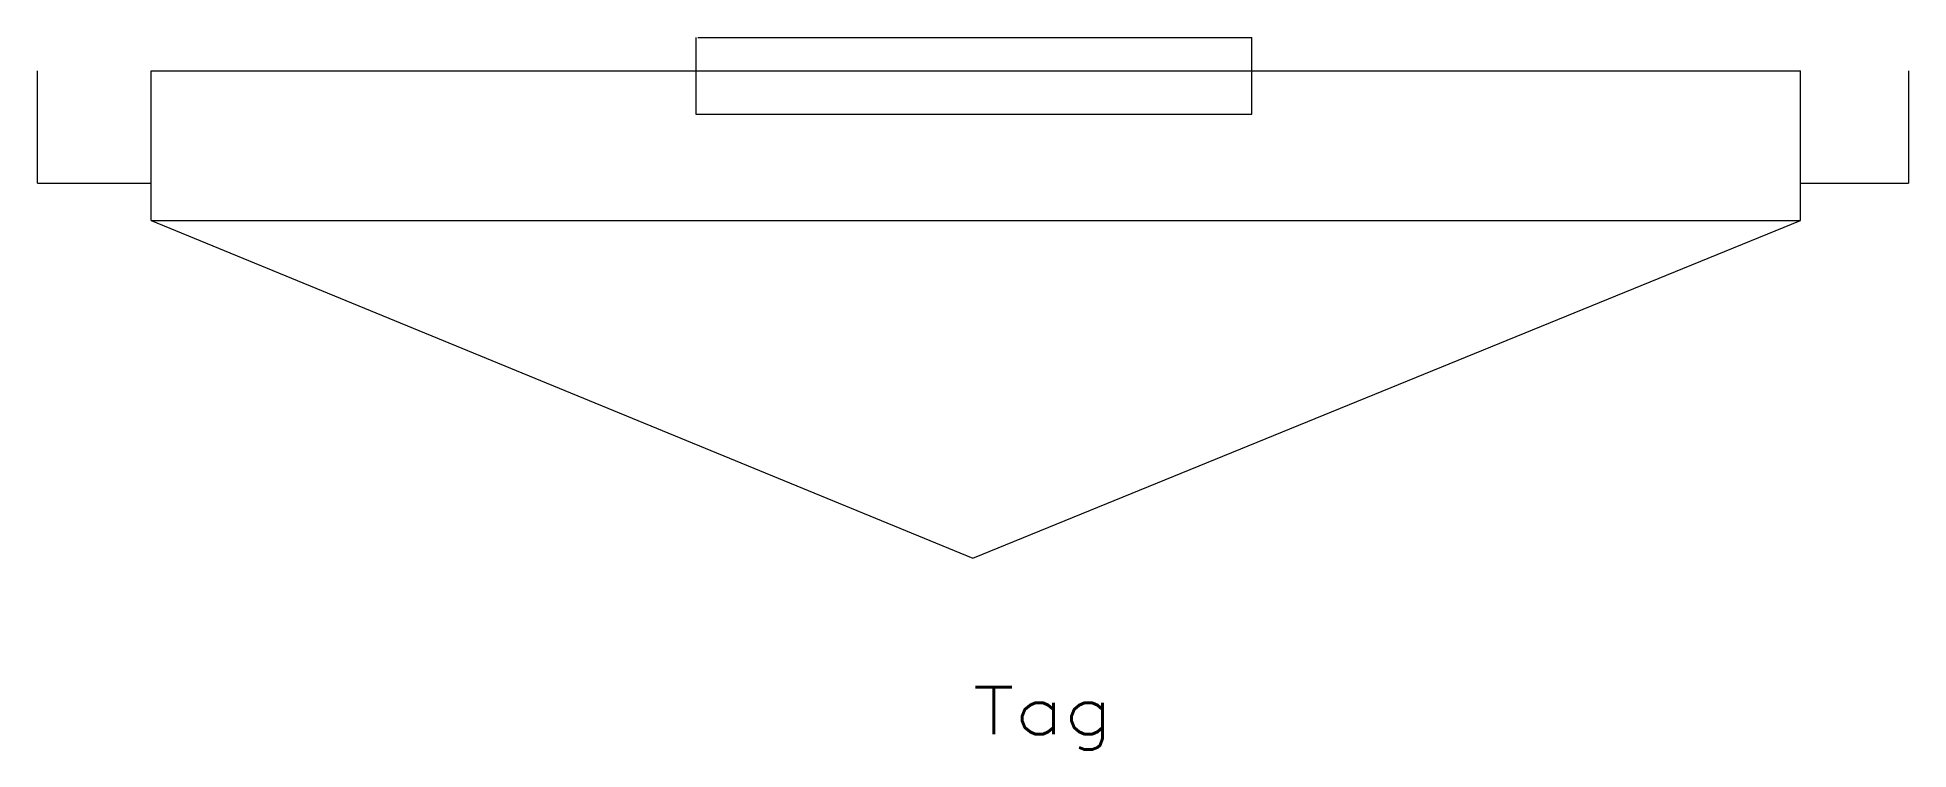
# Model space of a CAD drawing. Header units: inches. Extents: x -25.5 to 25.4, y -12.2 to 7.2.
import ezdxf
from ezdxf.enums import TextEntityAlignment as Align

# ---------------------------------------------------------------- set-up
doc = ezdxf.new("R2010")
doc.units = ezdxf.units.IN
doc.header["$MEASUREMENT"] = 0
doc.layers.get('0').update_dxf_attribs({"lineweight": 0})
doc.styles.add('_TCW_TXTSTY_1', font='TXT.SHX')

msp = doc.modelspace()

# ---------------------------------------------------------------- linework, layer by layer
at = {"color": 7, "linetype": 'Continuous', "lineweight": 0}
for p, q in [((-7.557, 7.154), (-7.557, 5.064)), ((-7.502, 7.154), (7.566, 7.154)), ((7.566, 5.064), (7.566, 7.154)), ((-7.557, 5.064), (7.566, 5.064))]:
    msp.add_line(p, q, dxfattribs=at)
at = {"linetype": 'Continuous'}
for p, q in [((-25.474, 3.19), (-25.474, 6.25)), ((-22.382, 6.25), (22.5, 6.25)), ((-22.382, 2.17), (-22.382, 6.25)), ((22.5, 2.17), (22.5, 6.25)), ((25.439, 6.25), (25.439, 3.19)), ((-25.474, 3.19), (-22.382, 3.19)), ((22.5, 3.19), (25.439, 3.19)), ((-22.382, 2.17), (22.5, 2.17)), ((-22.382, 2.17), (-0.018, -7.01)), ((-0.018, -7.01), (22.5, 2.17))]:
    msp.add_line(p, q, dxfattribs=at)

# ---------------------------------------------------------------- texts
at = {"color": 7, "linetype": 'Continuous', "style": '_TCW_TXTSTY_1', "width": 1.166667}
msp.add_text('Tag', height=1.27, dxfattribs=at).set_placement((-0.018, -11.795), (3.792, -11.795), align=Align.FIT)

doc.saveas('drawing.dxf')
